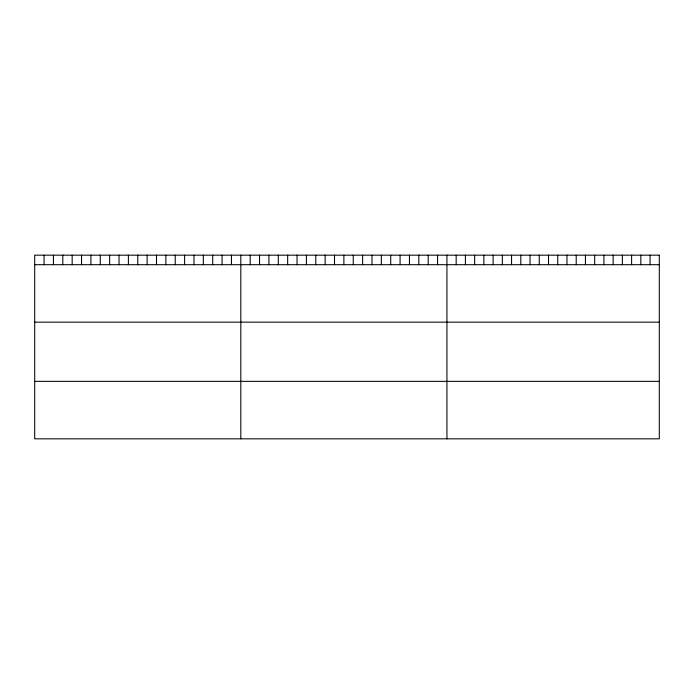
<?xml version="1.0" encoding="UTF-8"?>
<svg xmlns="http://www.w3.org/2000/svg" width="694" height="694" viewBox="0 0 694 694"><rect width="100%" height="100%" fill="white"/><g stroke="black" fill="none" stroke-linecap="round" stroke-linejoin="round"><path stroke-width="1.04" d="M34.7 264.692L659.3 264.692M34.7 322.155L659.3 322.155M34.7 381.362L659.3 381.362M650.07 255.175L650.07 264.692M640.831 255.175L640.831 264.692M631.601 255.175L631.601 264.692M622.371 255.175L622.371 264.692M613.132 255.175L613.132 264.692M603.901 255.175L603.901 264.692M594.671 255.175L594.671 264.692M585.432 255.175L585.432 264.692M576.202 255.175L576.202 264.692M566.972 255.175L566.972 264.692M557.733 255.175L557.733 264.692M548.503 255.175L548.503 264.692M539.264 255.175L539.264 264.692M530.034 255.175L530.034 264.692M520.804 255.175L520.804 264.692M511.565 255.175L511.565 264.692M502.335 255.175L502.335 264.692M493.104 255.175L493.104 264.692M483.865 255.175L483.865 264.692M474.635 255.175L474.635 264.692M465.405 255.175L465.405 264.692M456.166 255.175L456.166 264.692M446.936 255.175L446.936 438.825M437.567 255.175L437.567 264.692M428.198 255.175L428.198 264.692M418.829 255.175L418.829 264.692M409.46 255.175L409.46 264.692M400.091 255.175L400.091 264.692M390.722 255.175L390.722 264.692M381.353 255.175L381.353 264.692M371.984 255.175L371.984 264.692M362.615 255.175L362.615 264.692M353.246 255.175L353.246 264.692M343.877 255.175L343.877 264.692M334.508 255.175L334.508 264.692M325.139 255.175L325.139 264.692M315.77 255.175L315.77 264.692M306.401 255.175L306.401 264.692M297.032 255.175L297.032 264.692M287.663 255.175L287.663 264.692M278.294 255.175L278.294 264.692M268.925 255.175L268.925 264.692M259.556 255.175L259.556 264.692M250.187 255.175L250.187 264.692M240.818 255.175L240.818 438.825M231.449 255.175L231.449 264.692M222.08 255.175L222.08 264.692M212.711 255.175L212.711 264.692M203.342 255.175L203.342 264.692M193.973 255.175L193.973 264.692M184.604 255.175L184.604 264.692M175.235 255.175L175.235 264.692M165.866 255.175L165.866 264.692M156.497 255.175L156.497 264.692M147.128 255.175L147.128 264.692M137.759 255.175L137.759 264.692M128.39 255.175L128.39 264.692M119.021 255.175L119.021 264.692M109.652 255.175L109.652 264.692M100.283 255.175L100.283 264.692M90.914 255.175L90.914 264.692M81.545 255.175L81.545 264.692M72.176 255.175L72.176 264.692M62.807 255.175L62.807 264.692M53.438 255.175L53.438 264.692M44.069 255.175L44.069 264.692M659.3 255.175L34.7 255.175L34.7 438.825L659.3 438.825L659.3 255.175"/></g></svg>
